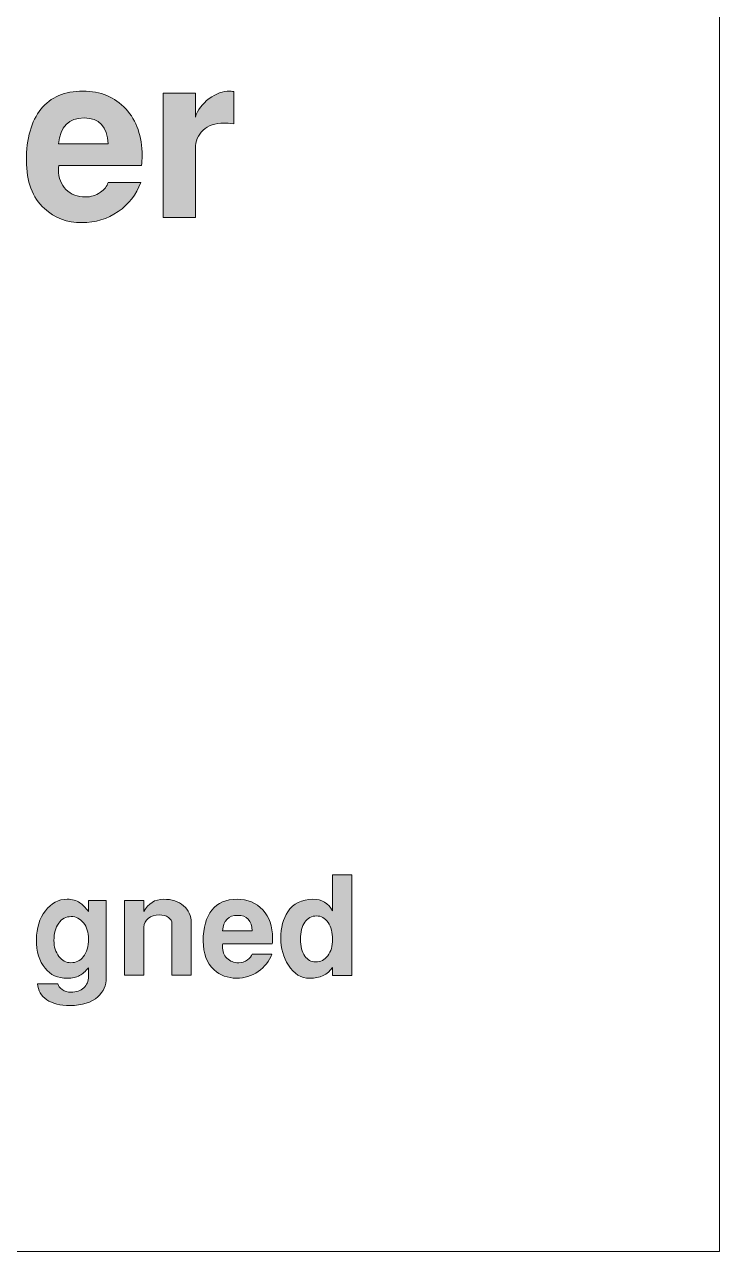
# Model space of a CAD drawing. Header units: inches. Extents: x 0.67 to 3.67, y -4.7 to -0.47.
# Drawn here: x 3.044 to 3.675, y -2.552 to -1.438 of the extents above; entities that cross this region are included whole.
import ezdxf

# ---------------------------------------------------------------- set-up
doc = ezdxf.new("R2010")
doc.units = ezdxf.units.IN
doc.header["$MEASUREMENT"] = 0
doc.layers.add('Layer 1', color=7, linetype='Continuous')

# ---------------------------------------------------------------- blocks, each defined once
blk = doc.blocks.new('block 4')
at = {"layer": 'Layer 1', "color": 7, "lineweight": 5, "true_color": 0xffffff}
for points in [[(3.6749, -2.5515), (3.6749, -0.4708)], [(0.8738, -2.5515), (3.6749, -2.5515)]]:
    blk.add_lwpolyline(points, dxfattribs=at)
blk = doc.blocks.new('block 3')
at = {"layer": 'Layer 1'}
blk.add_blockref('block 4', (0, 0), dxfattribs=at)
blk = doc.blocks.new('block 5')
at = {"layer": 'Layer 1', "true_color": 0xed1f24}
h = blk.add_hatch(color=240, dxfattribs=at)
h.dxf.hatch_style = 2
edge = h.paths.add_edge_path()
edge.add_spline(control_points=[(3.151, -1.5571), (3.151, -1.5604), (3.1508, -1.5634), (3.1503, -1.566), (3.1503, -1.566), (3.0755, -1.566), (3.0755, -1.566), (3.0753, -1.5669), (3.0751, -1.5682), (3.0751, -1.57), (3.0751, -1.5774), (3.0774, -1.5833), (3.0819, -1.5878), (3.0865, -1.5923), (3.0924, -1.5946), (3.0997, -1.5946), (3.1045, -1.5946), (3.109, -1.5932), (3.1131, -1.5904), (3.1168, -1.5878), (3.1192, -1.5848), (3.1201, -1.5814), (3.1201, -1.5814), (3.1497, -1.5814), (3.1497, -1.5814), (3.1458, -1.5924), (3.139, -1.6012), (3.1292, -1.6079), (3.1194, -1.6146), (3.1085, -1.6179), (3.0964, -1.6179), (3.0829, -1.6179), (3.0716, -1.6137), (3.0624, -1.6052), (3.0514, -1.5951), (3.046, -1.5805), (3.046, -1.5617), (3.046, -1.5414), (3.0504, -1.5258), (3.0592, -1.5149), (3.068, -1.504), (3.0807, -1.4985), (3.0972, -1.4985), (3.1133, -1.4985), (3.1263, -1.5039), (3.1362, -1.5147), (3.146, -1.5254), (3.151, -1.5396), (3.151, -1.5571)], knot_values=[0, 0, 0, 0, 1, 1, 1, 2, 2, 2, 3, 3, 3, 4, 4, 4, 5, 5, 5, 6, 6, 6, 7, 7, 7, 8, 8, 8, 9, 9, 9, 10, 10, 10, 11, 11, 11, 12, 12, 12, 13, 13, 13, 14, 14, 14, 15, 15, 15, 16, 16, 16, 16], degree=3, periodic=1)
edge = h.paths.add_edge_path()
edge.add_spline(control_points=[(3.1201, -1.5464), (3.1193, -1.5308), (3.112, -1.5229), (3.0983, -1.5229), (3.0844, -1.5229), (3.0767, -1.5308), (3.0751, -1.5464), (3.0751, -1.5464), (3.1201, -1.5464), (3.1201, -1.5464)], knot_values=[0, 0, 0, 0, 1, 1, 1, 2, 2, 2, 3, 3, 3, 3], degree=3, periodic=1)
h = blk.add_hatch(color=240, dxfattribs=at)
h.dxf.hatch_style = 2
edge = h.paths.add_edge_path()
edge.add_spline(control_points=[(3.2341, -1.5281), (3.2302, -1.5277), (3.2273, -1.5275), (3.2255, -1.5275), (3.2173, -1.5275), (3.2109, -1.5297), (3.2063, -1.5341), (3.2016, -1.5384), (3.1993, -1.5439), (3.1993, -1.5506), (3.1993, -1.5506), (3.1993, -1.6133), (3.1993, -1.6133), (3.1993, -1.6133), (3.1701, -1.6133), (3.1701, -1.6133), (3.1701, -1.6133), (3.1701, -1.5004), (3.1701, -1.5004), (3.1701, -1.5004), (3.1993, -1.5004), (3.1993, -1.5004), (3.1993, -1.5004), (3.1993, -1.5223), (3.1993, -1.5223), (3.2014, -1.5156), (3.2055, -1.51), (3.2118, -1.5054), (3.218, -1.5008), (3.2243, -1.4985), (3.2305, -1.4985), (3.2312, -1.4985), (3.2324, -1.4987), (3.2341, -1.4989), (3.2341, -1.4989), (3.2341, -1.5281), (3.2341, -1.5281)], knot_values=[0, 0, 0, 0, 1, 1, 1, 2, 2, 2, 3, 3, 3, 4, 4, 4, 5, 5, 5, 6, 6, 6, 7, 7, 7, 8, 8, 8, 9, 9, 9, 10, 10, 10, 11, 11, 11, 12, 12, 12, 12], degree=3, periodic=1)
at = {"layer": 'Layer 1', "lineweight": 0}
for points, knots in [([(3.151, -1.5571), (3.151, -1.5604), (3.1508, -1.5634), (3.1503, -1.566), (3.1503, -1.566), (3.0755, -1.566), (3.0755, -1.566), (3.0753, -1.5669), (3.0751, -1.5682), (3.0751, -1.57), (3.0751, -1.5774), (3.0774, -1.5833), (3.0819, -1.5878), (3.0865, -1.5923), (3.0924, -1.5946), (3.0997, -1.5946), (3.1045, -1.5946), (3.109, -1.5932), (3.1131, -1.5904), (3.1168, -1.5878), (3.1192, -1.5848), (3.1201, -1.5814), (3.1201, -1.5814), (3.1497, -1.5814), (3.1497, -1.5814), (3.1458, -1.5924), (3.139, -1.6012), (3.1292, -1.6079), (3.1194, -1.6146), (3.1085, -1.6179), (3.0964, -1.6179), (3.0829, -1.6179), (3.0716, -1.6137), (3.0624, -1.6052), (3.0514, -1.5951), (3.046, -1.5805), (3.046, -1.5617), (3.046, -1.5414), (3.0504, -1.5258), (3.0592, -1.5149), (3.068, -1.504), (3.0807, -1.4985), (3.0972, -1.4985), (3.1133, -1.4985), (3.1263, -1.5039), (3.1362, -1.5147), (3.146, -1.5254), (3.151, -1.5396), (3.151, -1.5571)], [0, 0, 0, 0, 1, 1, 1, 2, 2, 2, 3, 3, 3, 4, 4, 4, 5, 5, 5, 6, 6, 6, 7, 7, 7, 8, 8, 8, 9, 9, 9, 10, 10, 10, 11, 11, 11, 12, 12, 12, 13, 13, 13, 14, 14, 14, 15, 15, 15, 16, 16, 16, 16]), ([(3.2341, -1.5281), (3.2302, -1.5277), (3.2273, -1.5275), (3.2255, -1.5275), (3.2173, -1.5275), (3.2109, -1.5297), (3.2063, -1.5341), (3.2016, -1.5384), (3.1993, -1.5439), (3.1993, -1.5506), (3.1993, -1.5506), (3.1993, -1.6133), (3.1993, -1.6133), (3.1993, -1.6133), (3.1701, -1.6133), (3.1701, -1.6133), (3.1701, -1.6133), (3.1701, -1.5004), (3.1701, -1.5004), (3.1701, -1.5004), (3.1993, -1.5004), (3.1993, -1.5004), (3.1993, -1.5004), (3.1993, -1.5223), (3.1993, -1.5223), (3.2014, -1.5156), (3.2055, -1.51), (3.2118, -1.5054), (3.218, -1.5008), (3.2243, -1.4985), (3.2305, -1.4985), (3.2312, -1.4985), (3.2324, -1.4987), (3.2341, -1.4989), (3.2341, -1.4989), (3.2341, -1.5281), (3.2341, -1.5281)], [0, 0, 0, 0, 1, 1, 1, 2, 2, 2, 3, 3, 3, 4, 4, 4, 5, 5, 5, 6, 6, 6, 7, 7, 7, 8, 8, 8, 9, 9, 9, 10, 10, 10, 11, 11, 11, 12, 12, 12, 12]), ([(3.1201, -1.5464), (3.1193, -1.5308), (3.112, -1.5229), (3.0983, -1.5229), (3.0844, -1.5229), (3.0767, -1.5308), (3.0751, -1.5464), (3.0751, -1.5464), (3.1201, -1.5464), (3.1201, -1.5464)], [0, 0, 0, 0, 1, 1, 1, 2, 2, 2, 3, 3, 3, 3])]:
    blk.add_open_spline(points, degree=3, knots=knots, dxfattribs=at)
blk = doc.blocks.new('block 2')
at = {"layer": 'Layer 1'}
for name in ['block 3', 'block 5']:
    blk.add_blockref(name, (0, 0), dxfattribs=at)
blk = doc.blocks.new('block 28')
at = {"layer": 'Layer 1', "true_color": 0xed1f24}
h = blk.add_hatch(color=240, dxfattribs=at)
h.dxf.hatch_style = 2
edge = h.paths.add_edge_path()
edge.add_spline(control_points=[(3.3413, -2.3011), (3.3413, -2.3011), (3.3238, -2.3011), (3.3238, -2.3011), (3.3238, -2.3011), (3.3238, -2.2938), (3.3238, -2.2938), (3.3194, -2.3003), (3.3125, -2.3036), (3.303, -2.3036), (3.2953, -2.3036), (3.2889, -2.2997), (3.2838, -2.2918), (3.2791, -2.2845), (3.2768, -2.2763), (3.2768, -2.2673), (3.2768, -2.2576), (3.2789, -2.2496), (3.2831, -2.2433), (3.2883, -2.2357), (3.2959, -2.2319), (3.3059, -2.2319), (3.3141, -2.2319), (3.3201, -2.2354), (3.3238, -2.2424), (3.3238, -2.2424), (3.3238, -2.2096), (3.3238, -2.2096), (3.3238, -2.2096), (3.3413, -2.2096), (3.3413, -2.2096), (3.3413, -2.2096), (3.3413, -2.3011), (3.3413, -2.3011)], knot_values=[0, 0, 0, 0, 1, 1, 1, 2, 2, 2, 3, 3, 3, 4, 4, 4, 5, 5, 5, 6, 6, 6, 7, 7, 7, 8, 8, 8, 9, 9, 9, 10, 10, 10, 11, 11, 11, 11], degree=3, periodic=1)
edge = h.paths.add_edge_path()
edge.add_spline(control_points=[(3.3238, -2.2683), (3.3238, -2.2621), (3.3224, -2.257), (3.3197, -2.253), (3.3169, -2.249), (3.3135, -2.247), (3.3093, -2.247), (3.3048, -2.247), (3.3013, -2.2489), (3.2986, -2.2527), (3.296, -2.2566), (3.2946, -2.2617), (3.2946, -2.2681), (3.2946, -2.2745), (3.296, -2.2797), (3.2987, -2.2834), (3.3012, -2.287), (3.3044, -2.2888), (3.3083, -2.2888), (3.3129, -2.2888), (3.3166, -2.2869), (3.3195, -2.2831), (3.3223, -2.2793), (3.3238, -2.2744), (3.3238, -2.2683)], knot_values=[0, 0, 0, 0, 1, 1, 1, 2, 2, 2, 3, 3, 3, 4, 4, 4, 5, 5, 5, 6, 6, 6, 7, 7, 7, 8, 8, 8, 8], degree=3, periodic=1)
h = blk.add_hatch(color=240, dxfattribs=at)
h.dxf.hatch_style = 2
edge = h.paths.add_edge_path()
edge.add_spline(control_points=[(3.1185, -2.3033), (3.1185, -2.31), (3.116, -2.3157), (3.1109, -2.3203), (3.105, -2.3256), (3.0965, -2.3283), (3.0855, -2.3283), (3.0766, -2.3283), (3.0696, -2.3265), (3.0644, -2.3231), (3.0593, -2.3196), (3.0566, -2.3148), (3.0561, -2.3086), (3.0561, -2.3086), (3.0745, -2.3086), (3.0745, -2.3086), (3.0749, -2.3106), (3.0762, -2.3124), (3.0785, -2.3139), (3.0808, -2.3155), (3.0834, -2.3163), (3.0865, -2.3163), (3.0912, -2.3163), (3.0951, -2.3149), (3.098, -2.3123), (3.1009, -2.3097), (3.1024, -2.3062), (3.1024, -2.3019), (3.1024, -2.2974), (3.1023, -2.2948), (3.1023, -2.294), (3.0995, -2.2974), (3.0969, -2.2998), (3.0943, -2.3011), (3.0913, -2.3028), (3.0875, -2.3036), (3.0829, -2.3036), (3.0745, -2.3036), (3.0679, -2.3006), (3.0629, -2.2945), (3.0577, -2.2882), (3.0551, -2.2795), (3.0551, -2.2684), (3.0551, -2.258), (3.0578, -2.2494), (3.0632, -2.2424), (3.0685, -2.2354), (3.0752, -2.2319), (3.083, -2.2319), (3.0875, -2.2319), (3.0913, -2.2329), (3.0945, -2.235), (3.0968, -2.2366), (3.0995, -2.2393), (3.1024, -2.2431), (3.1024, -2.2431), (3.1024, -2.233), (3.1024, -2.233), (3.1024, -2.233), (3.1185, -2.233), (3.1185, -2.233), (3.1185, -2.233), (3.1185, -2.3033), (3.1185, -2.3033)], knot_values=[0, 0, 0, 0, 1, 1, 1, 2, 2, 2, 3, 3, 3, 4, 4, 4, 5, 5, 5, 6, 6, 6, 7, 7, 7, 8, 8, 8, 9, 9, 9, 10, 10, 10, 11, 11, 11, 12, 12, 12, 13, 13, 13, 14, 14, 14, 15, 15, 15, 16, 16, 16, 17, 17, 17, 18, 18, 18, 19, 19, 19, 20, 20, 20, 21, 21, 21, 21], degree=3, periodic=1)
edge = h.paths.add_edge_path()
edge.add_spline(control_points=[(3.1024, -2.2679), (3.1024, -2.262), (3.1009, -2.2572), (3.0979, -2.2534), (3.0949, -2.2495), (3.0911, -2.2476), (3.0865, -2.2476), (3.0818, -2.2476), (3.0781, -2.2496), (3.0753, -2.2537), (3.0724, -2.2577), (3.071, -2.2629), (3.071, -2.2693), (3.071, -2.275), (3.0725, -2.2798), (3.0754, -2.2837), (3.0784, -2.2876), (3.082, -2.2895), (3.0863, -2.2895), (3.0909, -2.2895), (3.0947, -2.2877), (3.0976, -2.2841), (3.1008, -2.2802), (3.1024, -2.2748), (3.1024, -2.2679)], knot_values=[0, 0, 0, 0, 1, 1, 1, 2, 2, 2, 3, 3, 3, 4, 4, 4, 5, 5, 5, 6, 6, 6, 7, 7, 7, 8, 8, 8, 8], degree=3, periodic=1)
h = blk.add_hatch(color=240, dxfattribs=at)
h.dxf.hatch_style = 2
edge = h.paths.add_edge_path()
edge.add_spline(control_points=[(3.1955, -2.3008), (3.1955, -2.3008), (3.178, -2.3008), (3.178, -2.3008), (3.178, -2.3008), (3.178, -2.2543), (3.178, -2.2543), (3.178, -2.2518), (3.177, -2.2498), (3.1749, -2.2483), (3.1728, -2.2469), (3.17, -2.2461), (3.1664, -2.2461), (3.1625, -2.2461), (3.1592, -2.2472), (3.1566, -2.2493), (3.154, -2.2513), (3.1526, -2.254), (3.1526, -2.2571), (3.1526, -2.2571), (3.1526, -2.3008), (3.1526, -2.3008), (3.1526, -2.3008), (3.1351, -2.3008), (3.1351, -2.3008), (3.1351, -2.3008), (3.1351, -2.233), (3.1351, -2.233), (3.1351, -2.233), (3.1526, -2.233), (3.1526, -2.233), (3.1526, -2.233), (3.1526, -2.2431), (3.1526, -2.2431), (3.1566, -2.2356), (3.1625, -2.2319), (3.1704, -2.2319), (3.178, -2.2319), (3.1841, -2.2338), (3.1886, -2.2378), (3.1932, -2.2417), (3.1955, -2.2468), (3.1955, -2.2533), (3.1955, -2.2533), (3.1955, -2.3008), (3.1955, -2.3008)], knot_values=[0, 0, 0, 0, 1, 1, 1, 2, 2, 2, 3, 3, 3, 4, 4, 4, 5, 5, 5, 6, 6, 6, 7, 7, 7, 8, 8, 8, 9, 9, 9, 10, 10, 10, 11, 11, 11, 12, 12, 12, 13, 13, 13, 14, 14, 14, 15, 15, 15, 15], degree=3, periodic=1)
h = blk.add_hatch(color=240, dxfattribs=at)
h.dxf.hatch_style = 2
edge = h.paths.add_edge_path()
edge.add_spline(control_points=[(3.2694, -2.267), (3.2694, -2.269), (3.2693, -2.2708), (3.269, -2.2724), (3.269, -2.2724), (3.2241, -2.2724), (3.2241, -2.2724), (3.224, -2.2729), (3.2239, -2.2737), (3.2239, -2.2748), (3.2239, -2.2792), (3.2252, -2.2827), (3.228, -2.2854), (3.2307, -2.2882), (3.2342, -2.2895), (3.2386, -2.2895), (3.2415, -2.2895), (3.2442, -2.2887), (3.2467, -2.287), (3.2489, -2.2854), (3.2503, -2.2836), (3.2509, -2.2816), (3.2509, -2.2816), (3.2686, -2.2816), (3.2686, -2.2816), (3.2663, -2.2882), (3.2622, -2.2935), (3.2563, -2.2975), (3.2504, -2.3015), (3.2439, -2.3035), (3.2366, -2.3035), (3.2286, -2.3035), (3.2218, -2.301), (3.2163, -2.2959), (3.2097, -2.2898), (3.2064, -2.2811), (3.2064, -2.2698), (3.2064, -2.2576), (3.209, -2.2482), (3.2143, -2.2417), (3.2196, -2.2351), (3.2272, -2.2319), (3.2371, -2.2319), (3.2468, -2.2319), (3.2546, -2.2351), (3.2605, -2.2416), (3.2664, -2.248), (3.2694, -2.2565), (3.2694, -2.267)], knot_values=[0, 0, 0, 0, 1, 1, 1, 2, 2, 2, 3, 3, 3, 4, 4, 4, 5, 5, 5, 6, 6, 6, 7, 7, 7, 8, 8, 8, 9, 9, 9, 10, 10, 10, 11, 11, 11, 12, 12, 12, 13, 13, 13, 14, 14, 14, 15, 15, 15, 16, 16, 16, 16], degree=3, periodic=1)
edge = h.paths.add_edge_path()
edge.add_spline(control_points=[(3.2509, -2.2606), (3.2504, -2.2512), (3.246, -2.2465), (3.2378, -2.2465), (3.2294, -2.2465), (3.2248, -2.2512), (3.2239, -2.2606), (3.2239, -2.2606), (3.2509, -2.2606), (3.2509, -2.2606)], knot_values=[0, 0, 0, 0, 1, 1, 1, 2, 2, 2, 3, 3, 3, 3], degree=3, periodic=1)
at = {"layer": 'Layer 1', "lineweight": 0}
for points, knots in [([(3.3413, -2.3011), (3.3413, -2.3011), (3.3238, -2.3011), (3.3238, -2.3011), (3.3238, -2.3011), (3.3238, -2.2938), (3.3238, -2.2938), (3.3194, -2.3003), (3.3125, -2.3036), (3.303, -2.3036), (3.2953, -2.3036), (3.2889, -2.2997), (3.2838, -2.2918), (3.2791, -2.2845), (3.2768, -2.2763), (3.2768, -2.2673), (3.2768, -2.2576), (3.2789, -2.2496), (3.2831, -2.2433), (3.2883, -2.2357), (3.2959, -2.2319), (3.3059, -2.2319), (3.3141, -2.2319), (3.3201, -2.2354), (3.3238, -2.2424), (3.3238, -2.2424), (3.3238, -2.2096), (3.3238, -2.2096), (3.3238, -2.2096), (3.3413, -2.2096), (3.3413, -2.2096), (3.3413, -2.2096), (3.3413, -2.3011), (3.3413, -2.3011)], [0, 0, 0, 0, 1, 1, 1, 2, 2, 2, 3, 3, 3, 4, 4, 4, 5, 5, 5, 6, 6, 6, 7, 7, 7, 8, 8, 8, 9, 9, 9, 10, 10, 10, 11, 11, 11, 11]), ([(3.1185, -2.3033), (3.1185, -2.31), (3.116, -2.3157), (3.1109, -2.3203), (3.105, -2.3256), (3.0965, -2.3283), (3.0855, -2.3283), (3.0766, -2.3283), (3.0696, -2.3265), (3.0644, -2.3231), (3.0593, -2.3196), (3.0566, -2.3148), (3.0561, -2.3086), (3.0561, -2.3086), (3.0745, -2.3086), (3.0745, -2.3086), (3.0749, -2.3106), (3.0762, -2.3124), (3.0785, -2.3139), (3.0808, -2.3155), (3.0834, -2.3163), (3.0865, -2.3163), (3.0912, -2.3163), (3.0951, -2.3149), (3.098, -2.3123), (3.1009, -2.3097), (3.1024, -2.3062), (3.1024, -2.3019), (3.1024, -2.2974), (3.1023, -2.2948), (3.1023, -2.294), (3.0995, -2.2974), (3.0969, -2.2998), (3.0943, -2.3011), (3.0913, -2.3028), (3.0875, -2.3036), (3.0829, -2.3036), (3.0745, -2.3036), (3.0679, -2.3006), (3.0629, -2.2945), (3.0577, -2.2882), (3.0551, -2.2795), (3.0551, -2.2684), (3.0551, -2.258), (3.0578, -2.2494), (3.0632, -2.2424), (3.0685, -2.2354), (3.0752, -2.2319), (3.083, -2.2319), (3.0875, -2.2319), (3.0913, -2.2329), (3.0945, -2.235), (3.0968, -2.2366), (3.0995, -2.2393), (3.1024, -2.2431), (3.1024, -2.2431), (3.1024, -2.233), (3.1024, -2.233), (3.1024, -2.233), (3.1185, -2.233), (3.1185, -2.233), (3.1185, -2.233), (3.1185, -2.3033), (3.1185, -2.3033)], [0, 0, 0, 0, 1, 1, 1, 2, 2, 2, 3, 3, 3, 4, 4, 4, 5, 5, 5, 6, 6, 6, 7, 7, 7, 8, 8, 8, 9, 9, 9, 10, 10, 10, 11, 11, 11, 12, 12, 12, 13, 13, 13, 14, 14, 14, 15, 15, 15, 16, 16, 16, 17, 17, 17, 18, 18, 18, 19, 19, 19, 20, 20, 20, 21, 21, 21, 21]), ([(3.1955, -2.3008), (3.1955, -2.3008), (3.178, -2.3008), (3.178, -2.3008), (3.178, -2.3008), (3.178, -2.2543), (3.178, -2.2543), (3.178, -2.2518), (3.177, -2.2498), (3.1749, -2.2483), (3.1728, -2.2469), (3.17, -2.2461), (3.1664, -2.2461), (3.1625, -2.2461), (3.1592, -2.2472), (3.1566, -2.2493), (3.154, -2.2513), (3.1526, -2.254), (3.1526, -2.2571), (3.1526, -2.2571), (3.1526, -2.3008), (3.1526, -2.3008), (3.1526, -2.3008), (3.1351, -2.3008), (3.1351, -2.3008), (3.1351, -2.3008), (3.1351, -2.233), (3.1351, -2.233), (3.1351, -2.233), (3.1526, -2.233), (3.1526, -2.233), (3.1526, -2.233), (3.1526, -2.2431), (3.1526, -2.2431), (3.1566, -2.2356), (3.1625, -2.2319), (3.1704, -2.2319), (3.178, -2.2319), (3.1841, -2.2338), (3.1886, -2.2378), (3.1932, -2.2417), (3.1955, -2.2468), (3.1955, -2.2533), (3.1955, -2.2533), (3.1955, -2.3008), (3.1955, -2.3008)], [0, 0, 0, 0, 1, 1, 1, 2, 2, 2, 3, 3, 3, 4, 4, 4, 5, 5, 5, 6, 6, 6, 7, 7, 7, 8, 8, 8, 9, 9, 9, 10, 10, 10, 11, 11, 11, 12, 12, 12, 13, 13, 13, 14, 14, 14, 15, 15, 15, 15]), ([(3.2694, -2.267), (3.2694, -2.269), (3.2693, -2.2708), (3.269, -2.2724), (3.269, -2.2724), (3.2241, -2.2724), (3.2241, -2.2724), (3.224, -2.2729), (3.2239, -2.2737), (3.2239, -2.2748), (3.2239, -2.2792), (3.2252, -2.2827), (3.228, -2.2854), (3.2307, -2.2882), (3.2342, -2.2895), (3.2386, -2.2895), (3.2415, -2.2895), (3.2442, -2.2887), (3.2467, -2.287), (3.2489, -2.2854), (3.2503, -2.2836), (3.2509, -2.2816), (3.2509, -2.2816), (3.2686, -2.2816), (3.2686, -2.2816), (3.2663, -2.2882), (3.2622, -2.2935), (3.2563, -2.2975), (3.2504, -2.3015), (3.2439, -2.3035), (3.2366, -2.3035), (3.2286, -2.3035), (3.2218, -2.301), (3.2163, -2.2959), (3.2097, -2.2898), (3.2064, -2.2811), (3.2064, -2.2698), (3.2064, -2.2576), (3.209, -2.2482), (3.2143, -2.2417), (3.2196, -2.2351), (3.2272, -2.2319), (3.2371, -2.2319), (3.2468, -2.2319), (3.2546, -2.2351), (3.2605, -2.2416), (3.2664, -2.248), (3.2694, -2.2565), (3.2694, -2.267)], [0, 0, 0, 0, 1, 1, 1, 2, 2, 2, 3, 3, 3, 4, 4, 4, 5, 5, 5, 6, 6, 6, 7, 7, 7, 8, 8, 8, 9, 9, 9, 10, 10, 10, 11, 11, 11, 12, 12, 12, 13, 13, 13, 14, 14, 14, 15, 15, 15, 16, 16, 16, 16]), ([(3.1024, -2.2679), (3.1024, -2.262), (3.1009, -2.2572), (3.0979, -2.2534), (3.0949, -2.2495), (3.0911, -2.2476), (3.0865, -2.2476), (3.0818, -2.2476), (3.0781, -2.2496), (3.0753, -2.2537), (3.0724, -2.2577), (3.071, -2.2629), (3.071, -2.2693), (3.071, -2.275), (3.0725, -2.2798), (3.0754, -2.2837), (3.0784, -2.2876), (3.082, -2.2895), (3.0863, -2.2895), (3.0909, -2.2895), (3.0947, -2.2877), (3.0976, -2.2841), (3.1008, -2.2802), (3.1024, -2.2748), (3.1024, -2.2679)], [0, 0, 0, 0, 1, 1, 1, 2, 2, 2, 3, 3, 3, 4, 4, 4, 5, 5, 5, 6, 6, 6, 7, 7, 7, 8, 8, 8, 8]), ([(3.2509, -2.2606), (3.2504, -2.2512), (3.246, -2.2465), (3.2378, -2.2465), (3.2294, -2.2465), (3.2248, -2.2512), (3.2239, -2.2606), (3.2239, -2.2606), (3.2509, -2.2606), (3.2509, -2.2606)], [0, 0, 0, 0, 1, 1, 1, 2, 2, 2, 3, 3, 3, 3]), ([(3.3238, -2.2683), (3.3238, -2.2621), (3.3224, -2.257), (3.3197, -2.253), (3.3169, -2.249), (3.3135, -2.247), (3.3093, -2.247), (3.3048, -2.247), (3.3013, -2.2489), (3.2986, -2.2527), (3.296, -2.2566), (3.2946, -2.2617), (3.2946, -2.2681), (3.2946, -2.2745), (3.296, -2.2797), (3.2987, -2.2834), (3.3012, -2.287), (3.3044, -2.2888), (3.3083, -2.2888), (3.3129, -2.2888), (3.3166, -2.2869), (3.3195, -2.2831), (3.3223, -2.2793), (3.3238, -2.2744), (3.3238, -2.2683)], [0, 0, 0, 0, 1, 1, 1, 2, 2, 2, 3, 3, 3, 4, 4, 4, 5, 5, 5, 6, 6, 6, 7, 7, 7, 8, 8, 8, 8])]:
    blk.add_open_spline(points, degree=3, knots=knots, dxfattribs=at)
blk = doc.blocks.new('block 27')
at = {"layer": 'Layer 1'}
blk.add_blockref('block 28', (0, 0), dxfattribs=at)
blk = doc.blocks.new('block 25')
at = {"layer": 'Layer 1'}
blk.add_blockref('block 27', (0, 0), dxfattribs=at)

msp = doc.modelspace()

# ---------------------------------------------------------------- block references
at = {"layer": 'Layer 1'}
for name in ['block 2', 'block 25']:
    msp.add_blockref(name, (0, 0), dxfattribs=at)

doc.saveas('drawing.dxf')
